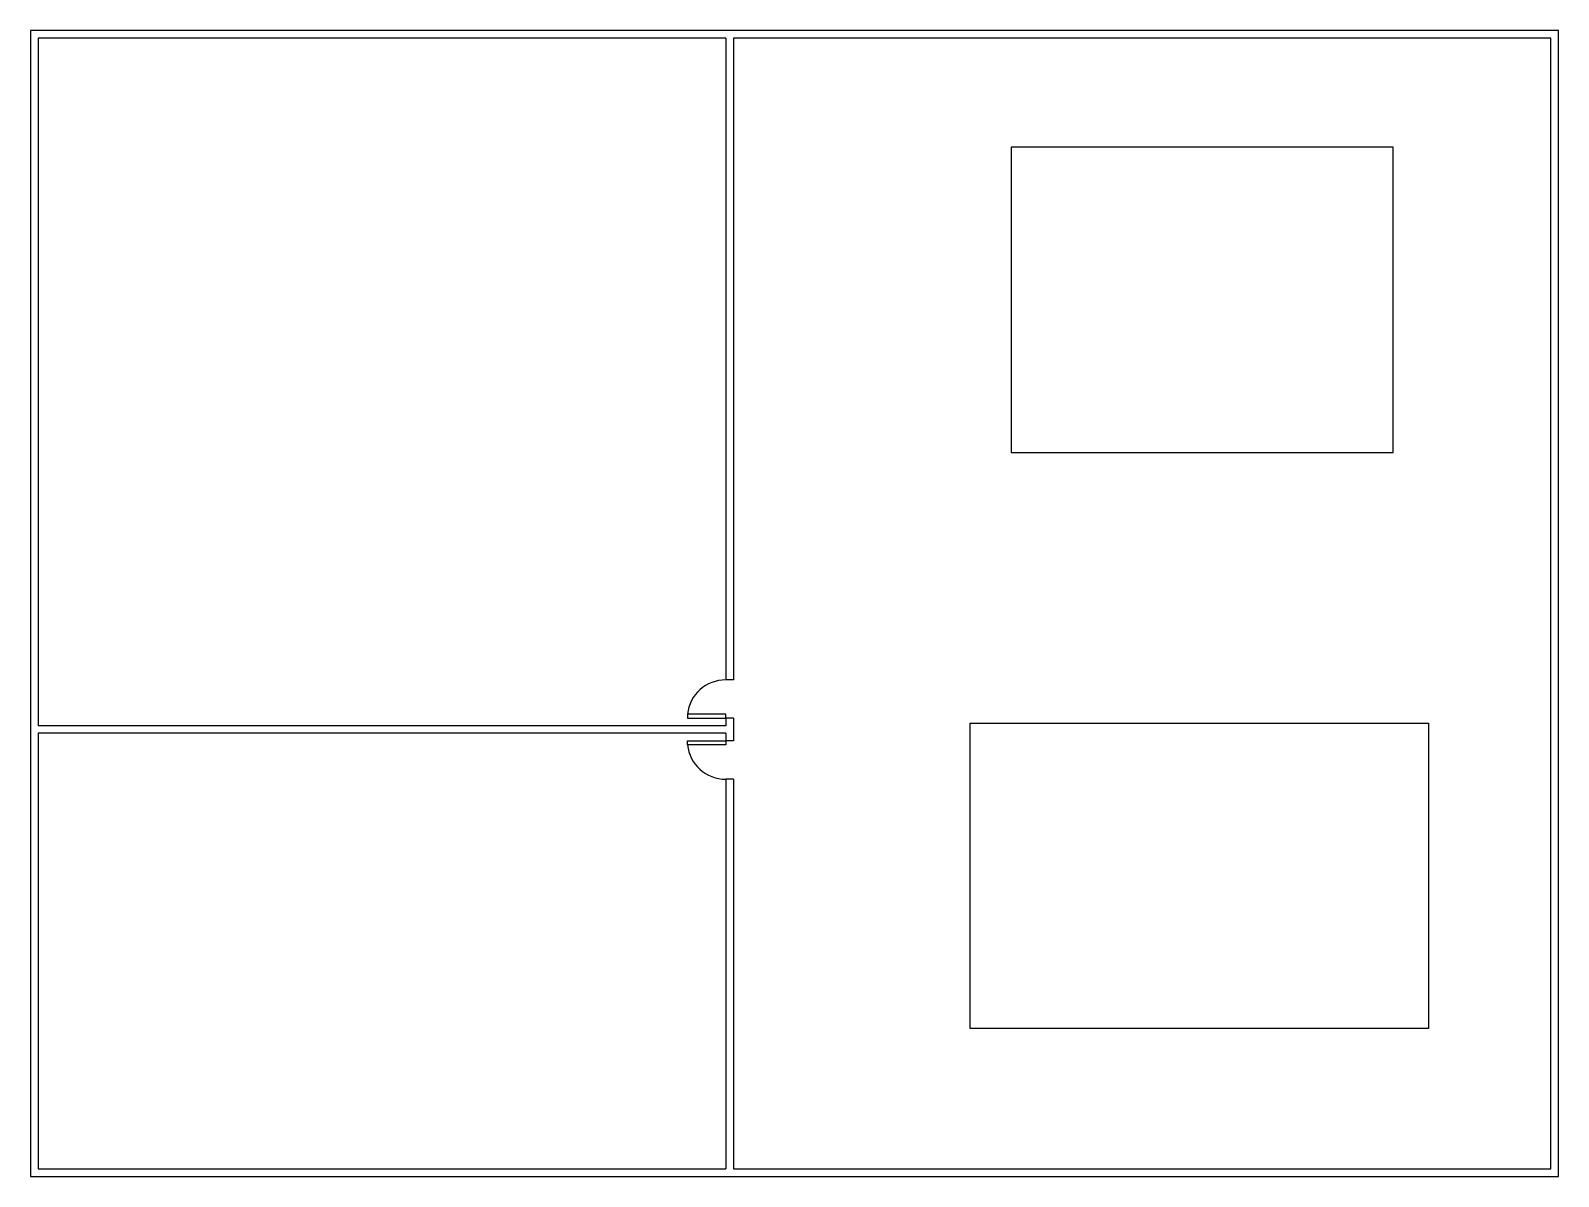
# Model space of a CAD drawing. Header units: feet. Extents: x 1 to 201, y 1 to 151.
import ezdxf

# ---------------------------------------------------------------- set-up
doc = ezdxf.new("R2010")
doc.units = ezdxf.units.FT
doc.header["$MEASUREMENT"] = 0

msp = doc.modelspace()

# ---------------------------------------------------------------- linework, layer by layer
for p, q in [((2.33, 150.46), (2.33, 60.46)), ((92.33, 150.46), (2.33, 150.46)), ((92.33, 150.46), (92.33, 66.46)), ((200.33, 150.46), (93.33, 150.46)), ((93.33, 150.46), (93.33, 66.46)), ((200.33, 2.46), (200.33, 150.46)), ((93.33, 66.46), (92.33, 66.46)), ((92.33, 60.46), (2.33, 60.46)), ((93.33, 61.46), (92.33, 61.46)), ((92.33, 61.46), (92.33, 60.46)), ((93.33, 61.46), (93.33, 58.46)), ((92.33, 59.46), (2.33, 59.46)), ((2.33, 59.46), (2.33, 2.46)), ((92.33, 59.46), (92.33, 58.46)), ((93.33, 58.46), (92.33, 58.46)), ((93.33, 53.46), (92.33, 53.46)), ((92.33, 53.46), (92.33, 2.46)), ((93.33, 53.46), (93.33, 2.46)), ((2.33, 2.46), (92.33, 2.46)), ((93.33, 2.46), (200.33, 2.46))]:
    msp.add_line(p, q)
for points in [[(1.33, 1.46), (201.33, 1.46), (201.33, 151.46), (1.33, 151.46)], [(129.68, 96.2), (179.68, 96.2), (179.68, 136.2), (129.68, 136.2)], [(92.33, 61.46), (92.33, 61.96), (87.33, 61.96), (87.33, 61.46)], [(124.33, 60.8), (184.33, 60.8), (184.33, 20.8), (124.33, 20.8)], [(92.33, 58.46), (92.33, 57.96), (87.33, 57.96), (87.33, 58.46)]]:
    msp.add_lwpolyline(points, close=True)
for centre, major_axis, start_param, end_param in [((92.33, 61.46), (-5, 0.5), 4.811566, 6.283185), ((92.33, 58.46), (-5, -0.5), 0, 1.471619)]:
    msp.add_ellipse(centre, major_axis=major_axis, ratio=0.995037, start_param=start_param, end_param=end_param)

doc.saveas('drawing.dxf')
